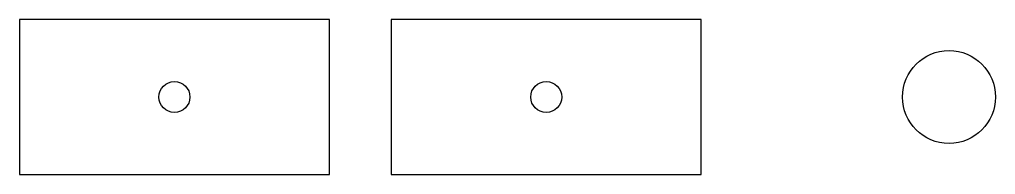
# Model space of a CAD drawing. Header units: millimetres. Extents: x 0 to 315, y 0 to 50.
import ezdxf

# ---------------------------------------------------------------- set-up
doc = ezdxf.new("R2010")
doc.units = ezdxf.units.MM

msp = doc.modelspace()

# ---------------------------------------------------------------- linework, layer by layer
for points in [[(0, 0), (100, 0), (100, 50), (0, 50)], [(120, 0), (220, 0), (220, 50), (120, 50)]]:
    msp.add_lwpolyline(points, close=True)
for centre, radius in [((300, 25), 15), ((50, 25), 5), ((170, 25), 5)]:
    msp.add_circle(centre, radius)

doc.saveas('drawing.dxf')
